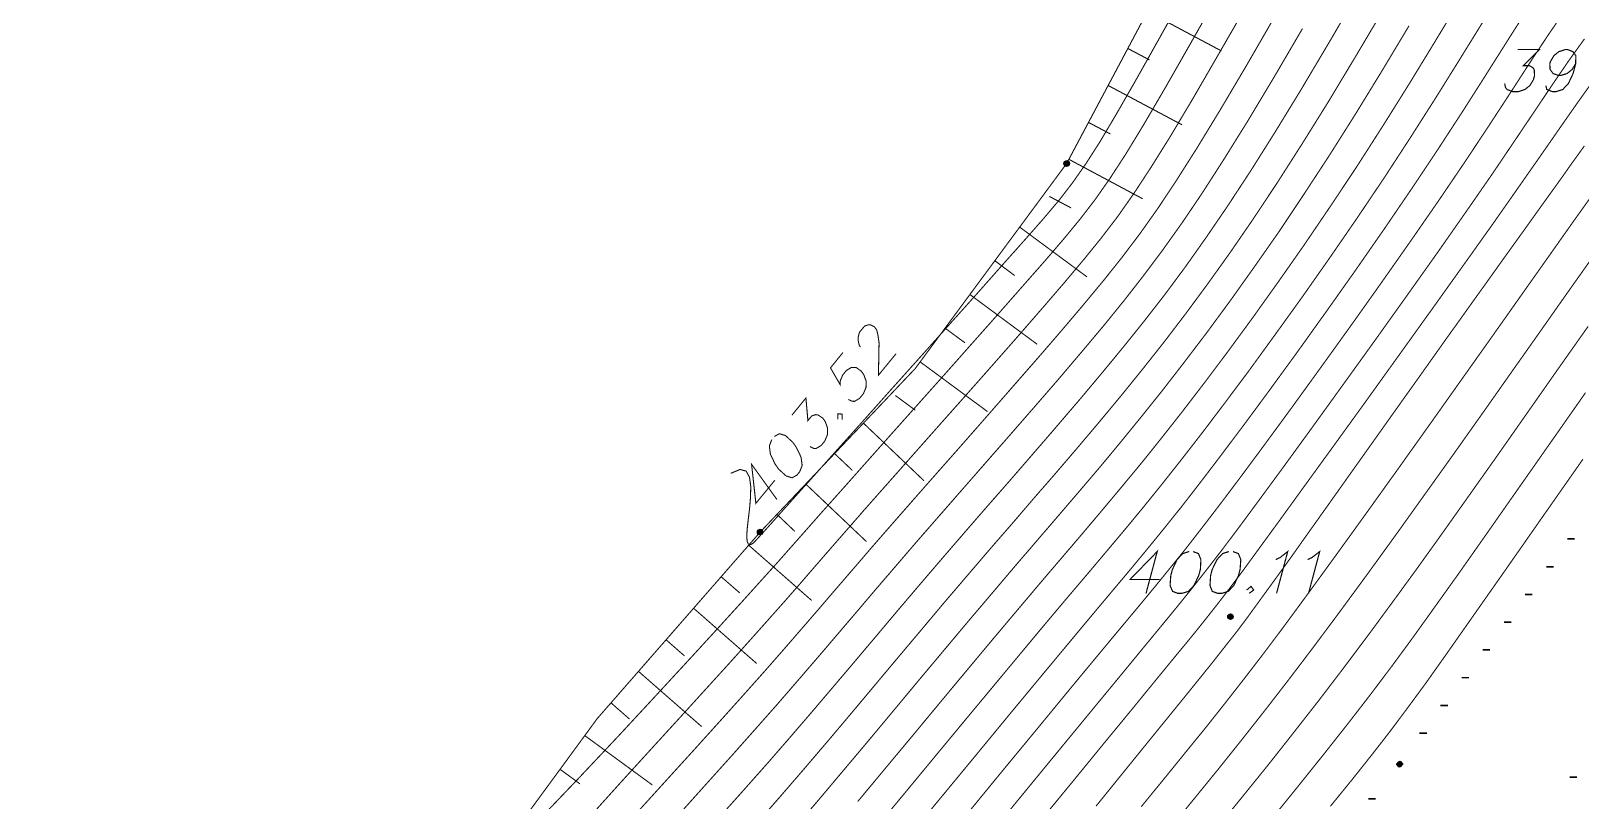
# Model space of a CAD drawing. Extents: x 489 to 720, y 1028 to 1176.
# Drawn here: x 501.22 to 516.04, y 1084.42 to 1091.78 of the extents above; entities that cross this region are included whole.
import ezdxf

# ---------------------------------------------------------------- set-up
doc = ezdxf.new("R2010")
doc.units = 0
doc.header["$MEASUREMENT"] = 0
for name, color, linetype in [('1501-TOPO', 7, 'Continuous'), ('1501-UP', 7, 'Continuous'), ('1506', 7, 'Continuous'), ('1507', 7, 'Continuous'), ('1510-UP', 7, 'Continuous'), ('1511-DOWN', 7, 'Continuous')]:
    doc.layers.add(name, color=color, linetype=linetype)

msp = doc.modelspace()

# ---------------------------------------------------------------- hatches: boundary and pattern name
at = {"layer": '1501-TOPO', "linetype": 'Continuous', "ltscale": 0.045455}
for points in [[(512.673, 1086.19), (512.673, 1086.17), (512.672, 1086.18)], [(512.68, 1086.198), (512.68, 1086.16), (512.673, 1086.19)], [(512.68, 1086.16), (512.673, 1086.19), (512.673, 1086.17)], [(512.688, 1086.204), (512.688, 1086.155), (512.68, 1086.198)], [(512.688, 1086.155), (512.68, 1086.198), (512.68, 1086.16)], [(512.698, 1086.206), (512.698, 1086.154), (512.688, 1086.204)], [(512.698, 1086.154), (512.688, 1086.204), (512.688, 1086.155)], [(512.708, 1086.204), (512.708, 1086.155), (512.698, 1086.206)], [(512.708, 1086.155), (512.698, 1086.206), (512.698, 1086.154)], [(512.716, 1086.198), (512.716, 1086.16), (512.708, 1086.204)], [(512.716, 1086.16), (512.708, 1086.204), (512.708, 1086.155)], [(512.722, 1086.19), (512.722, 1086.17), (512.716, 1086.198)], [(512.722, 1086.17), (512.716, 1086.198), (512.716, 1086.16)], [(512.724, 1086.18), (512.722, 1086.19), (512.722, 1086.17)], [(514.292, 1084.778), (514.331, 1084.748), (514.291, 1084.767)], [(514.331, 1084.748), (514.291, 1084.767), (514.321, 1084.745)], [(514.291, 1084.767), (514.321, 1084.745), (514.295, 1084.758)], [(514.297, 1084.787), (514.339, 1084.755), (514.292, 1084.778)], [(514.339, 1084.755), (514.292, 1084.778), (514.331, 1084.748)], [(514.321, 1084.745), (514.295, 1084.758), (514.311, 1084.746)], [(514.295, 1084.758), (514.311, 1084.746), (514.302, 1084.75)], [(514.305, 1084.793), (514.344, 1084.764), (514.297, 1084.787)], [(514.344, 1084.764), (514.297, 1084.787), (514.339, 1084.755)], [(514.314, 1084.797), (514.344, 1084.774), (514.305, 1084.793)], [(514.344, 1084.774), (514.305, 1084.793), (514.344, 1084.764)], [(514.324, 1084.797), (514.34, 1084.784), (514.314, 1084.797)], [(514.34, 1084.784), (514.314, 1084.797), (514.344, 1084.774)], [(514.335, 1084.792), (514.324, 1084.797), (514.34, 1084.784)]]:
    msp.add_hatch(color=7, dxfattribs=at).paths.add_polyline_path(points, flags=0)
at = {"layer": '1501-UP', "linetype": 'Continuous', "ltscale": 0.045455}
for points in [[(511.108, 1090.526), (511.153, 1090.498), (511.104, 1090.517)], [(511.153, 1090.498), (511.104, 1090.517), (511.145, 1090.491)], [(511.104, 1090.517), (511.145, 1090.491), (511.105, 1090.507)], [(511.115, 1090.534), (511.156, 1090.508), (511.108, 1090.526)], [(511.156, 1090.508), (511.108, 1090.526), (511.153, 1090.498)], [(511.124, 1090.538), (511.156, 1090.518), (511.115, 1090.534)], [(511.156, 1090.518), (511.115, 1090.534), (511.156, 1090.508)], [(511.135, 1090.539), (511.152, 1090.528), (511.124, 1090.538)], [(511.152, 1090.528), (511.124, 1090.538), (511.156, 1090.518)], [(511.145, 1090.534), (511.135, 1090.539), (511.152, 1090.528)], [(511.145, 1090.491), (511.105, 1090.507), (511.136, 1090.487)], [(511.105, 1090.507), (511.136, 1090.487), (511.108, 1090.498)], [(511.136, 1090.487), (511.108, 1090.498), (511.125, 1090.487)], [(511.108, 1090.498), (511.125, 1090.487), (511.116, 1090.49)], [(508.172, 1086.996), (508.21, 1086.965), (508.171, 1086.985)], [(508.21, 1086.965), (508.171, 1086.985), (508.199, 1086.963)], [(508.171, 1086.985), (508.199, 1086.963), (508.174, 1086.976)], [(508.177, 1087.005), (508.217, 1086.972), (508.172, 1086.996)], [(508.217, 1086.972), (508.172, 1086.996), (508.21, 1086.965)], [(508.199, 1086.963), (508.174, 1086.976), (508.189, 1086.963)], [(508.174, 1086.976), (508.189, 1086.963), (508.18, 1086.968)], [(508.185, 1087.012), (508.222, 1086.981), (508.177, 1087.005)], [(508.222, 1086.981), (508.177, 1087.005), (508.217, 1086.972)], [(508.195, 1087.015), (508.223, 1086.991), (508.185, 1087.012)], [(508.223, 1086.991), (508.185, 1087.012), (508.222, 1086.981)], [(508.205, 1087.014), (508.22, 1087.001), (508.195, 1087.015)], [(508.22, 1087.001), (508.195, 1087.015), (508.223, 1086.991)], [(508.214, 1087.009), (508.205, 1087.014), (508.22, 1087.001)]]:
    msp.add_hatch(color=18, dxfattribs=at).paths.add_polyline_path(points, flags=0)

# ---------------------------------------------------------------- linework, layer by layer
at = {"color": 250, "linetype": 'Continuous', "ltscale": 0.045455, "const_width": 0.0112}
for points in [[(515.447, 1091.603), (515.656, 1091.603), (515.5, 1091.449), (515.558, 1091.449), (515.591, 1091.431), (515.605, 1091.412), (515.608, 1091.355), (515.598, 1091.316), (515.564, 1091.259), (515.516, 1091.221), (515.454, 1091.201), (515.396, 1091.201), (515.345, 1091.221), (515.33, 1091.24), (515.322, 1091.278)], [(516.002, 1091.468), (515.967, 1091.412), (515.919, 1091.373), (515.857, 1091.355), (515.838, 1091.355), (515.786, 1091.373), (515.757, 1091.412), (515.754, 1091.468), (515.76, 1091.488), (515.794, 1091.545), (515.841, 1091.583), (515.904, 1091.603), (515.923, 1091.603), (515.975, 1091.583), (516.003, 1091.545), (516.002, 1091.468), (515.977, 1091.373), (515.932, 1091.278), (515.878, 1091.221), (515.816, 1091.201), (515.778, 1091.201), (515.725, 1091.221), (515.716, 1091.259)], [(511.89, 1086.403), (511.997, 1086.803), (511.736, 1086.535), (512.021, 1086.535)], [(512.303, 1086.803), (512.24, 1086.783), (512.187, 1086.726), (512.142, 1086.631), (512.127, 1086.574), (512.12, 1086.479), (512.144, 1086.422), (512.195, 1086.403), (512.233, 1086.403), (512.296, 1086.422), (512.349, 1086.479), (512.394, 1086.574), (512.41, 1086.631), (512.415, 1086.726), (512.392, 1086.783), (512.34, 1086.803)], [(512.683, 1086.803), (512.622, 1086.783), (512.569, 1086.726), (512.523, 1086.631), (512.508, 1086.574), (512.502, 1086.479), (512.524, 1086.422), (512.577, 1086.403), (512.615, 1086.403), (512.677, 1086.422), (512.73, 1086.479), (512.775, 1086.574), (512.79, 1086.631), (512.797, 1086.726), (512.774, 1086.783), (512.722, 1086.803)], [(513.131, 1086.726), (513.174, 1086.746), (513.246, 1086.803), (513.139, 1086.403)], [(513.436, 1086.726), (513.479, 1086.746), (513.552, 1086.803), (513.445, 1086.403)], [(512.853, 1086.435), (512.895, 1086.47), (512.92, 1086.435), (512.877, 1086.403)]]:
    msp.add_lwpolyline(points, dxfattribs=at)
at = {"color": 18, "linetype": 'Continuous', "ltscale": 0.045455, "const_width": 0.01}
for points in [[(509.157, 1088.759), (509.145, 1088.775), (509.135, 1088.822), (509.135, 1088.854), (509.147, 1088.899), (509.196, 1088.958), (509.231, 1088.971), (509.255, 1088.97), (509.29, 1088.953), (509.313, 1088.921), (509.324, 1088.874), (509.335, 1088.796), (509.329, 1088.489), (509.498, 1088.695)], [(508.99, 1088.707), (508.87, 1088.559), (508.962, 1088.4), (508.962, 1088.431), (508.987, 1088.491), (509.023, 1088.535), (509.071, 1088.564), (509.117, 1088.562), (509.164, 1088.528), (509.188, 1088.496), (509.211, 1088.433), (509.21, 1088.372), (509.185, 1088.312), (509.148, 1088.267), (509.1, 1088.239), (509.077, 1088.24), (509.041, 1088.257)], [(508.502, 1088.108), (508.635, 1088.271), (508.654, 1088.055), (508.69, 1088.099), (508.727, 1088.112), (508.749, 1088.11), (508.797, 1088.078), (508.82, 1088.046), (508.842, 1087.983), (508.841, 1087.921), (508.816, 1087.86), (508.78, 1087.816), (508.732, 1087.788), (508.708, 1087.79), (508.673, 1087.807)], [(508.941, 1088.066), (508.942, 1088.12), (508.983, 1088.117), (508.982, 1088.064)], [(508.308, 1087.873), (508.285, 1087.812), (508.295, 1087.734), (508.34, 1087.64), (508.374, 1087.591), (508.445, 1087.526), (508.503, 1087.508), (508.55, 1087.535), (508.575, 1087.565), (508.599, 1087.625), (508.589, 1087.704), (508.544, 1087.798), (508.51, 1087.847), (508.439, 1087.912), (508.381, 1087.93), (508.333, 1087.903)], [(508.358, 1087.3), (508.115, 1087.637), (508.156, 1087.264), (508.338, 1087.485)]]:
    msp.add_lwpolyline(points, dxfattribs=at)
at = {"layer": '1501-TOPO', "color": 7, "linetype": 'Continuous', "ltscale": 0.045455, "const_width": 0.0112}
for points in [[(512.673, 1086.18), (512.723, 1086.18)], [(514.292, 1084.771), (514.342, 1084.771)]]:
    msp.add_lwpolyline(points, dxfattribs=at)
at = {"layer": '1501-TOPO', "color": 7, "linetype": 'Continuous', "ltscale": 0.045455}
for points in [[(512.673, 1086.19), (512.673, 1086.17), (512.672, 1086.18)], [(512.68, 1086.198), (512.68, 1086.16), (512.673, 1086.19)], [(512.68, 1086.16), (512.673, 1086.19), (512.673, 1086.17)], [(512.688, 1086.204), (512.688, 1086.155), (512.68, 1086.198)], [(512.688, 1086.155), (512.68, 1086.198), (512.68, 1086.16)], [(512.698, 1086.206), (512.698, 1086.154), (512.688, 1086.204)], [(512.698, 1086.154), (512.688, 1086.204), (512.688, 1086.155)], [(512.708, 1086.204), (512.708, 1086.155), (512.698, 1086.206)], [(512.708, 1086.155), (512.698, 1086.206), (512.698, 1086.154)], [(512.716, 1086.198), (512.716, 1086.16), (512.708, 1086.204)], [(512.716, 1086.16), (512.708, 1086.204), (512.708, 1086.155)], [(512.722, 1086.19), (512.722, 1086.17), (512.716, 1086.198)], [(512.722, 1086.17), (512.716, 1086.198), (512.716, 1086.16)], [(512.724, 1086.18), (512.722, 1086.19), (512.722, 1086.17)], [(514.292, 1084.778), (514.331, 1084.748), (514.291, 1084.767)], [(514.331, 1084.748), (514.291, 1084.767), (514.321, 1084.745)], [(514.291, 1084.767), (514.321, 1084.745), (514.295, 1084.758)], [(514.297, 1084.787), (514.339, 1084.755), (514.292, 1084.778)], [(514.339, 1084.755), (514.292, 1084.778), (514.331, 1084.748)], [(514.321, 1084.745), (514.295, 1084.758), (514.311, 1084.746)], [(514.295, 1084.758), (514.311, 1084.746), (514.302, 1084.75)], [(514.305, 1084.793), (514.344, 1084.764), (514.297, 1084.787)], [(514.344, 1084.764), (514.297, 1084.787), (514.339, 1084.755)], [(514.314, 1084.797), (514.344, 1084.774), (514.305, 1084.793)], [(514.344, 1084.774), (514.305, 1084.793), (514.344, 1084.764)], [(514.324, 1084.797), (514.34, 1084.784), (514.314, 1084.797)], [(514.34, 1084.784), (514.314, 1084.797), (514.344, 1084.774)], [(514.335, 1084.792), (514.324, 1084.797), (514.34, 1084.784)]]:
    msp.add_lwpolyline(points, dxfattribs=at)
msp.add_circle((512.698, 1086.18), 0.0261, dxfattribs=at)
msp.add_arc((514.317, 1084.771), 0.0261, 142.2839, 142.2839, dxfattribs=at)
at = {"layer": '1501-UP', "color": 18, "linetype": 'Continuous', "ltscale": 0.045455, "const_width": 0.01}
for points in [[(511.108, 1090.513), (511.153, 1090.513)], [(508.175, 1086.989), (508.22, 1086.989)]]:
    msp.add_lwpolyline(points, dxfattribs=at)
at = {"layer": '1501-UP', "color": 18, "linetype": 'Continuous', "ltscale": 0.045455}
for points in [[(511.108, 1090.526), (511.153, 1090.498), (511.104, 1090.517)], [(511.153, 1090.498), (511.104, 1090.517), (511.145, 1090.491)], [(511.104, 1090.517), (511.145, 1090.491), (511.105, 1090.507)], [(511.115, 1090.534), (511.156, 1090.508), (511.108, 1090.526)], [(511.156, 1090.508), (511.108, 1090.526), (511.153, 1090.498)], [(511.124, 1090.538), (511.156, 1090.518), (511.115, 1090.534)], [(511.156, 1090.518), (511.115, 1090.534), (511.156, 1090.508)], [(511.135, 1090.539), (511.152, 1090.528), (511.124, 1090.538)], [(511.152, 1090.528), (511.124, 1090.538), (511.156, 1090.518)], [(511.145, 1090.534), (511.135, 1090.539), (511.152, 1090.528)], [(511.145, 1090.491), (511.105, 1090.507), (511.136, 1090.487)], [(511.105, 1090.507), (511.136, 1090.487), (511.108, 1090.498)], [(511.136, 1090.487), (511.108, 1090.498), (511.125, 1090.487)], [(511.108, 1090.498), (511.125, 1090.487), (511.116, 1090.49)], [(508.172, 1086.996), (508.21, 1086.965), (508.171, 1086.985)], [(508.21, 1086.965), (508.171, 1086.985), (508.199, 1086.963)], [(508.171, 1086.985), (508.199, 1086.963), (508.174, 1086.976)], [(508.177, 1087.005), (508.217, 1086.972), (508.172, 1086.996)], [(508.217, 1086.972), (508.172, 1086.996), (508.21, 1086.965)], [(508.199, 1086.963), (508.174, 1086.976), (508.189, 1086.963)], [(508.174, 1086.976), (508.189, 1086.963), (508.18, 1086.968)], [(508.185, 1087.012), (508.222, 1086.981), (508.177, 1087.005)], [(508.222, 1086.981), (508.177, 1087.005), (508.217, 1086.972)], [(508.195, 1087.015), (508.223, 1086.991), (508.185, 1087.012)], [(508.223, 1086.991), (508.185, 1087.012), (508.222, 1086.981)], [(508.205, 1087.014), (508.22, 1087.001), (508.195, 1087.015)], [(508.22, 1087.001), (508.195, 1087.015), (508.223, 1086.991)], [(508.214, 1087.009), (508.205, 1087.014), (508.22, 1087.001)]]:
    msp.add_lwpolyline(points, dxfattribs=at)
for centre in [(511.13, 1090.513), (508.197, 1086.989)]:
    msp.add_circle(centre, 0.0261, dxfattribs=at)
at = {"layer": '1506', "color": 13, "linetype": 'Continuous', "ltscale": 0.045455, "const_width": 0.01}
for points in [[(507.916, 1087.551), (508.005, 1087.588), (508.063, 1087.572), (508.095, 1087.514), (508.107, 1087.426), (508.105, 1087.322), (508.095, 1087.209), (508.082, 1087.101), (508.072, 1087.01), (508.069, 1086.943), (508.073, 1086.9), (508.083, 1086.876), (508.097, 1086.868), (508.114, 1086.873), (508.132, 1086.885), (508.15, 1086.903), (508.166, 1086.92), (508.181, 1086.937), (508.199, 1086.956), (508.227, 1086.987), (508.269, 1087.033), (508.333, 1087.105), (508.424, 1087.207), (508.55, 1087.348), (508.716, 1087.532), (508.925, 1087.766), (509.17, 1088.038), (509.437, 1088.337), (509.717, 1088.649), (509.998, 1088.963), (510.27, 1089.266), (510.519, 1089.547), (510.736, 1089.79), (510.913, 1089.991), (511.06, 1090.165), (511.189, 1090.332), (511.315, 1090.512), (511.452, 1090.726), (511.612, 1090.996), (511.81, 1091.341), (512.058, 1091.783), (512.365, 1092.331)], [(506.058, 1084.215), (506.455, 1084.63), (506.849, 1085.048), (507.219, 1085.447), (507.545, 1085.8), (507.812, 1086.091), (508.028, 1086.328), (508.205, 1086.524), (508.357, 1086.692), (508.495, 1086.848), (508.633, 1087.004), (508.783, 1087.174), (508.96, 1087.372), (509.17, 1087.608), (509.408, 1087.876), (509.667, 1088.166), (509.936, 1088.467), (510.205, 1088.77), (510.465, 1089.063), (510.707, 1089.338), (510.923, 1089.583), (511.105, 1089.795), (511.261, 1089.984), (511.404, 1090.17), (511.545, 1090.371), (511.696, 1090.603), (511.867, 1090.884), (512.072, 1091.234), (512.321, 1091.67), (512.621, 1092.198)], [(507.831, 1084.289), (508.058, 1084.543), (508.28, 1084.793), (508.494, 1085.039), (508.703, 1085.282), (508.908, 1085.523), (509.111, 1085.762), (509.313, 1086.001), (509.516, 1086.242), (509.722, 1086.484), (509.932, 1086.729), (510.147, 1086.978), (510.366, 1087.23), (510.588, 1087.483), (510.81, 1087.739), (511.031, 1087.995), (511.249, 1088.249), (511.463, 1088.504), (511.671, 1088.756), (511.872, 1089.006), (512.069, 1089.259), (512.265, 1089.523), (512.464, 1089.804), (512.671, 1090.107), (512.889, 1090.439), (513.121, 1090.807), (513.372, 1091.217), (513.642, 1091.671), (513.923, 1092.15)], [(509.131, 1084.413), (509.389, 1084.723), (509.653, 1085.039), (509.916, 1085.356), (510.175, 1085.667), (510.425, 1085.966), (510.662, 1086.247), (510.88, 1086.505), (511.085, 1086.745), (511.279, 1086.972), (511.465, 1087.192), (511.65, 1087.413), (511.838, 1087.639), (512.03, 1087.878), (512.232, 1088.134), (512.447, 1088.414), (512.674, 1088.716), (512.911, 1089.039), (513.154, 1089.379), (513.403, 1089.734), (513.655, 1090.105), (513.908, 1090.485), (514.16, 1090.878), (514.408, 1091.274), (514.65, 1091.67), (514.882, 1092.053)], [(507.024, 1084.313), (507.305, 1084.622), (507.569, 1084.912), (507.813, 1085.182), (508.036, 1085.43), (508.236, 1085.654), (508.417, 1085.86), (508.587, 1086.056), (508.749, 1086.243), (508.911, 1086.432), (509.077, 1086.624), (509.253, 1086.829), (509.446, 1087.05), (509.658, 1087.292), (509.888, 1087.553), (510.128, 1087.824), (510.373, 1088.103), (510.617, 1088.382), (510.857, 1088.656), (511.086, 1088.921), (511.297, 1089.17), (511.488, 1089.4), (511.665, 1089.622), (511.835, 1089.847), (512.005, 1090.087), (512.183, 1090.355), (512.378, 1090.662), (512.597, 1091.021), (512.847, 1091.443), (513.131, 1091.934)], [(509.273, 1084.123), (509.55, 1084.456), (509.833, 1084.798), (510.117, 1085.141), (510.396, 1085.476), (510.66, 1085.793), (510.905, 1086.087), (511.124, 1086.347), (511.324, 1086.582), (511.508, 1086.8), (511.685, 1087.01), (511.857, 1087.218), (512.033, 1087.435), (512.219, 1087.67), (512.42, 1087.928), (512.639, 1088.217), (512.877, 1088.535), (513.125, 1088.876), (513.385, 1089.237), (513.647, 1089.61), (513.911, 1089.993), (514.171, 1090.379), (514.422, 1090.764), (514.663, 1091.142), (514.892, 1091.509), (515.108, 1091.858)], [(510.196, 1084.316), (510.521, 1084.712), (510.836, 1085.093), (511.129, 1085.449), (511.391, 1085.765), (511.613, 1086.032), (511.803, 1086.259), (511.969, 1086.459), (512.121, 1086.646), (512.271, 1086.831), (512.425, 1087.029), (512.597, 1087.253), (512.794, 1087.514), (513.023, 1087.823), (513.28, 1088.173), (513.556, 1088.554), (513.844, 1088.954), (514.135, 1089.363), (514.421, 1089.77), (514.695, 1090.165), (514.948, 1090.538), (515.174, 1090.879), (515.377, 1091.189), (515.56, 1091.472), (515.73, 1091.729), (515.891, 1091.964)], [(507.452, 1084.325), (507.699, 1084.6), (507.936, 1084.863), (508.157, 1085.112), (508.365, 1085.347), (508.56, 1085.572), (508.747, 1085.789), (508.93, 1086.003), (509.112, 1086.216), (509.296, 1086.433), (509.488, 1086.656), (509.689, 1086.89), (509.903, 1087.135), (510.127, 1087.391), (510.357, 1087.654), (510.591, 1087.921), (510.824, 1088.188), (511.054, 1088.453), (511.274, 1088.712), (511.485, 1088.963), (511.68, 1089.203), (511.866, 1089.441), (512.049, 1089.685), (512.235, 1089.946), (512.428, 1090.231), (512.633, 1090.55), (512.86, 1090.914), (513.11, 1091.33), (513.387, 1091.803)], [(508.524, 1084.157), (508.753, 1084.424), (508.988, 1084.703), (509.229, 1084.989), (509.472, 1085.28), (509.715, 1085.572), (509.956, 1085.859), (510.191, 1086.139), (510.419, 1086.407), (510.636, 1086.663), (510.845, 1086.906), (511.048, 1087.142), (511.247, 1087.374), (511.445, 1087.606), (511.641, 1087.842), (511.841, 1088.087), (512.045, 1088.341), (512.255, 1088.612), (512.472, 1088.897), (512.695, 1089.2), (512.924, 1089.521), (513.16, 1089.858), (513.399, 1090.216), (513.646, 1090.593), (513.897, 1090.99), (514.153, 1091.407), (514.407, 1091.83)], [(510.377, 1084.075), (510.722, 1084.496), (511.055, 1084.901), (511.364, 1085.276), (511.635, 1085.604), (511.857, 1085.874), (512.042, 1086.098), (512.199, 1086.289), (512.34, 1086.464), (512.477, 1086.638), (512.622, 1086.825), (512.786, 1087.043), (512.981, 1087.307), (513.215, 1087.625), (513.482, 1087.992), (513.771, 1088.392), (514.074, 1088.812), (514.379, 1089.239), (514.677, 1089.658), (514.957, 1090.058), (515.211, 1090.424), (515.429, 1090.747), (515.619, 1091.029), (515.786, 1091.278), (515.939, 1091.501), (516.086, 1091.705)], [(510.873, 1084.221), (511.186, 1084.601), (511.483, 1084.964), (511.754, 1085.293), (511.987, 1085.578), (512.175, 1085.807), (512.328, 1085.992), (512.456, 1086.151), (512.572, 1086.298), (512.689, 1086.45), (512.82, 1086.624), (512.974, 1086.835), (513.167, 1087.099), (513.406, 1087.429), (513.683, 1087.81), (513.987, 1088.23), (514.304, 1088.671), (514.623, 1089.115), (514.932, 1089.547), (515.22, 1089.951), (515.473, 1090.312), (515.685, 1090.615), (515.861, 1090.868), (516.012, 1091.084), (516.147, 1091.273)], [(511.844, 1084.363), (512.071, 1084.64), (512.273, 1084.889), (512.46, 1085.118), (512.638, 1085.342), (512.817, 1085.571), (513.005, 1085.815), (513.211, 1086.089), (513.442, 1086.403), (513.705, 1086.764), (513.994, 1087.164), (514.299, 1087.589), (514.612, 1088.028), (514.923, 1088.466), (515.224, 1088.89), (515.506, 1089.289), (515.76, 1089.648), (515.979, 1089.958), (516.17, 1090.225)], [(512.161, 1084.207), (512.379, 1084.474), (512.595, 1084.739), (512.81, 1085.008), (513.03, 1085.287), (513.257, 1085.58), (513.495, 1085.893), (513.747, 1086.231), (514.01, 1086.589), (514.281, 1086.963), (514.556, 1087.347), (514.835, 1087.737), (515.111, 1088.126), (515.383, 1088.512), (515.648, 1088.887), (515.902, 1089.248), (516.145, 1089.591)], [(512.55, 1084.137), (512.803, 1084.447), (513.055, 1084.758), (513.303, 1085.072), (513.548, 1085.385), (513.788, 1085.699), (514.025, 1086.015), (514.262, 1086.337), (514.502, 1086.666), (514.746, 1087.007), (514.998, 1087.362), (515.261, 1087.733), (515.536, 1088.125), (515.825, 1088.537), (516.121, 1088.956)], [(513.654, 1084.367), (513.871, 1084.633), (514.056, 1084.866), (514.225, 1085.083), (514.391, 1085.305), (514.57, 1085.548), (514.772, 1085.833), (515.015, 1086.179), (515.313, 1086.603), (515.671, 1087.115), (516.072, 1087.687)]]:
    msp.add_lwpolyline(points, dxfattribs=at)
at = {"layer": '1507', "color": 18, "linetype": 'Continuous', "ltscale": 0.045455, "const_width": 0.01}
for points in [[(506.537, 1084.234), (506.856, 1084.588), (507.157, 1084.918), (507.437, 1085.224), (507.689, 1085.501), (507.913, 1085.747), (508.106, 1085.962), (508.274, 1086.15), (508.427, 1086.322), (508.569, 1086.484), (508.71, 1086.647), (508.857, 1086.816), (509.019, 1087.001), (509.203, 1087.212), (509.414, 1087.45), (509.648, 1087.714), (509.897, 1087.995), (510.154, 1088.284), (510.412, 1088.575), (510.662, 1088.859), (510.897, 1089.129), (511.11, 1089.376), (511.296, 1089.597), (511.463, 1089.803), (511.62, 1090.008), (511.775, 1090.229), (511.939, 1090.479), (512.123, 1090.773), (512.335, 1091.128), (512.583, 1091.556), (512.877, 1092.066)], [(508.182, 1084.224), (508.402, 1084.475), (508.623, 1084.731), (508.846, 1084.992), (509.069, 1085.256), (509.291, 1085.521), (509.514, 1085.787), (509.736, 1086.05), (509.956, 1086.312), (510.175, 1086.568), (510.391, 1086.82), (510.606, 1087.067), (510.817, 1087.313), (511.029, 1087.556), (511.238, 1087.8), (511.446, 1088.046), (511.653, 1088.295), (511.858, 1088.548), (512.064, 1088.808), (512.271, 1089.079), (512.48, 1089.362), (512.695, 1089.662), (512.915, 1089.982), (513.145, 1090.328), (513.383, 1090.7), (513.635, 1091.104), (513.897, 1091.539), (514.165, 1091.99)], [(509.711, 1084.19), (510.015, 1084.557), (510.32, 1084.926), (510.615, 1085.284), (510.895, 1085.621), (511.148, 1085.925), (511.369, 1086.19), (511.563, 1086.421), (511.739, 1086.63), (511.903, 1086.828), (512.064, 1087.025), (512.23, 1087.232), (512.407, 1087.46), (512.606, 1087.721), (512.831, 1088.02), (513.078, 1088.354), (513.341, 1088.715), (513.614, 1089.096), (513.891, 1089.487), (514.166, 1089.882), (514.432, 1090.272), (514.685, 1090.651), (514.919, 1091.01), (515.135, 1091.349), (515.335, 1091.665), (515.521, 1091.957)], [(511.411, 1084.368), (511.719, 1084.748), (511.987, 1085.078), (512.206, 1085.347), (512.382, 1085.564), (512.525, 1085.741), (512.646, 1085.895), (512.755, 1086.033), (512.861, 1086.174), (512.973, 1086.328), (513.104, 1086.508), (513.261, 1086.725), (513.439, 1086.976), (513.637, 1087.254), (513.848, 1087.551), (514.07, 1087.863), (514.296, 1088.181), (514.523, 1088.499), (514.745, 1088.812), (514.96, 1089.112), (515.164, 1089.397), (515.356, 1089.665), (515.536, 1089.915), (515.699, 1090.143), (515.847, 1090.348), (515.975, 1090.529), (516.085, 1090.681)], [(513.079, 1084.23), (513.349, 1084.563), (513.6, 1084.876), (513.829, 1085.166), (514.041, 1085.44), (514.244, 1085.709), (514.447, 1085.985), (514.657, 1086.278), (514.886, 1086.598), (515.138, 1086.956), (515.424, 1087.364), (515.748, 1087.826), (516.096, 1088.322)]]:
    msp.add_lwpolyline(points, dxfattribs=at)
at = {"layer": '1510-UP', "color": 18, "linetype": 'Continuous', "ltscale": 0.045455, "const_width": 0.01}
for points in [[(513.933, 1096.32), (512.635, 1093.34), (511.13, 1090.513), (509.682, 1088.554), (508.197, 1086.989), (506.638, 1085.206), (505.273, 1083.345), (503.78, 1081.156), (502.39, 1079.5), (500.865, 1077.492), (499.507, 1075.045), (498.149, 1072.091), (497.245, 1069.108), (497.054, 1067.722), (497.045, 1065.774), (496.788, 1064.46), (496.612, 1063.553), (496.073, 1061.699)], [(512.611, 1091.59), (511.904, 1091.966)], [(511.924, 1091.503), (511.716, 1091.613)], [(512.235, 1090.883), (511.528, 1091.259)], [(511.548, 1090.796), (511.34, 1090.906)], [(511.858, 1090.176), (511.152, 1090.553)], [(511.172, 1090.089), (510.964, 1090.199)], [(511.325, 1089.429), (510.681, 1089.905)], [(510.632, 1089.442), (510.444, 1089.583)], [(510.849, 1088.784), (510.205, 1089.26)], [(510.157, 1088.799), (509.967, 1088.939)], [(510.373, 1088.141), (509.729, 1088.616)], [(509.681, 1088.155), (509.491, 1088.295)], [(509.766, 1087.479), (509.186, 1088.03)], [(509.08, 1087.578), (508.91, 1087.739)], [(509.215, 1086.897), (508.633, 1087.449)], [(508.529, 1086.996), (508.358, 1087.158)], [(508.69, 1086.335), (508.088, 1086.863)], [(508.002, 1086.407), (507.824, 1086.562)], [(508.163, 1085.733), (507.561, 1086.26)], [(507.474, 1085.804), (507.297, 1085.959)], [(507.636, 1085.13), (507.033, 1085.657)], [(506.947, 1085.201), (506.77, 1085.356)], [(507.165, 1084.571), (506.519, 1085.043)], [(506.472, 1084.582), (506.282, 1084.721)]]:
    msp.add_lwpolyline(points, dxfattribs=at)
at = {"layer": '1511-DOWN', "color": 7, "linetype": 'Continuous', "ltscale": 0.045455, "const_width": 0.0158}
for points in [[(515.922, 1086.924), (515.992, 1086.924)], [(515.72, 1086.658), (515.79, 1086.658)], [(515.517, 1086.393), (515.588, 1086.393)], [(515.315, 1086.128), (515.386, 1086.128)], [(515.113, 1085.862), (515.183, 1085.862)], [(514.911, 1085.597), (514.981, 1085.597)], [(514.708, 1085.331), (514.779, 1085.331)], [(514.507, 1085.065), (514.578, 1085.065)], [(514.282, 1084.771), (514.353, 1084.771)], [(515.945, 1084.645), (516.015, 1084.645)], [(514.019, 1084.439), (514.089, 1084.439)]]:
    msp.add_lwpolyline(points, dxfattribs=at)

doc.saveas('drawing.dxf')
